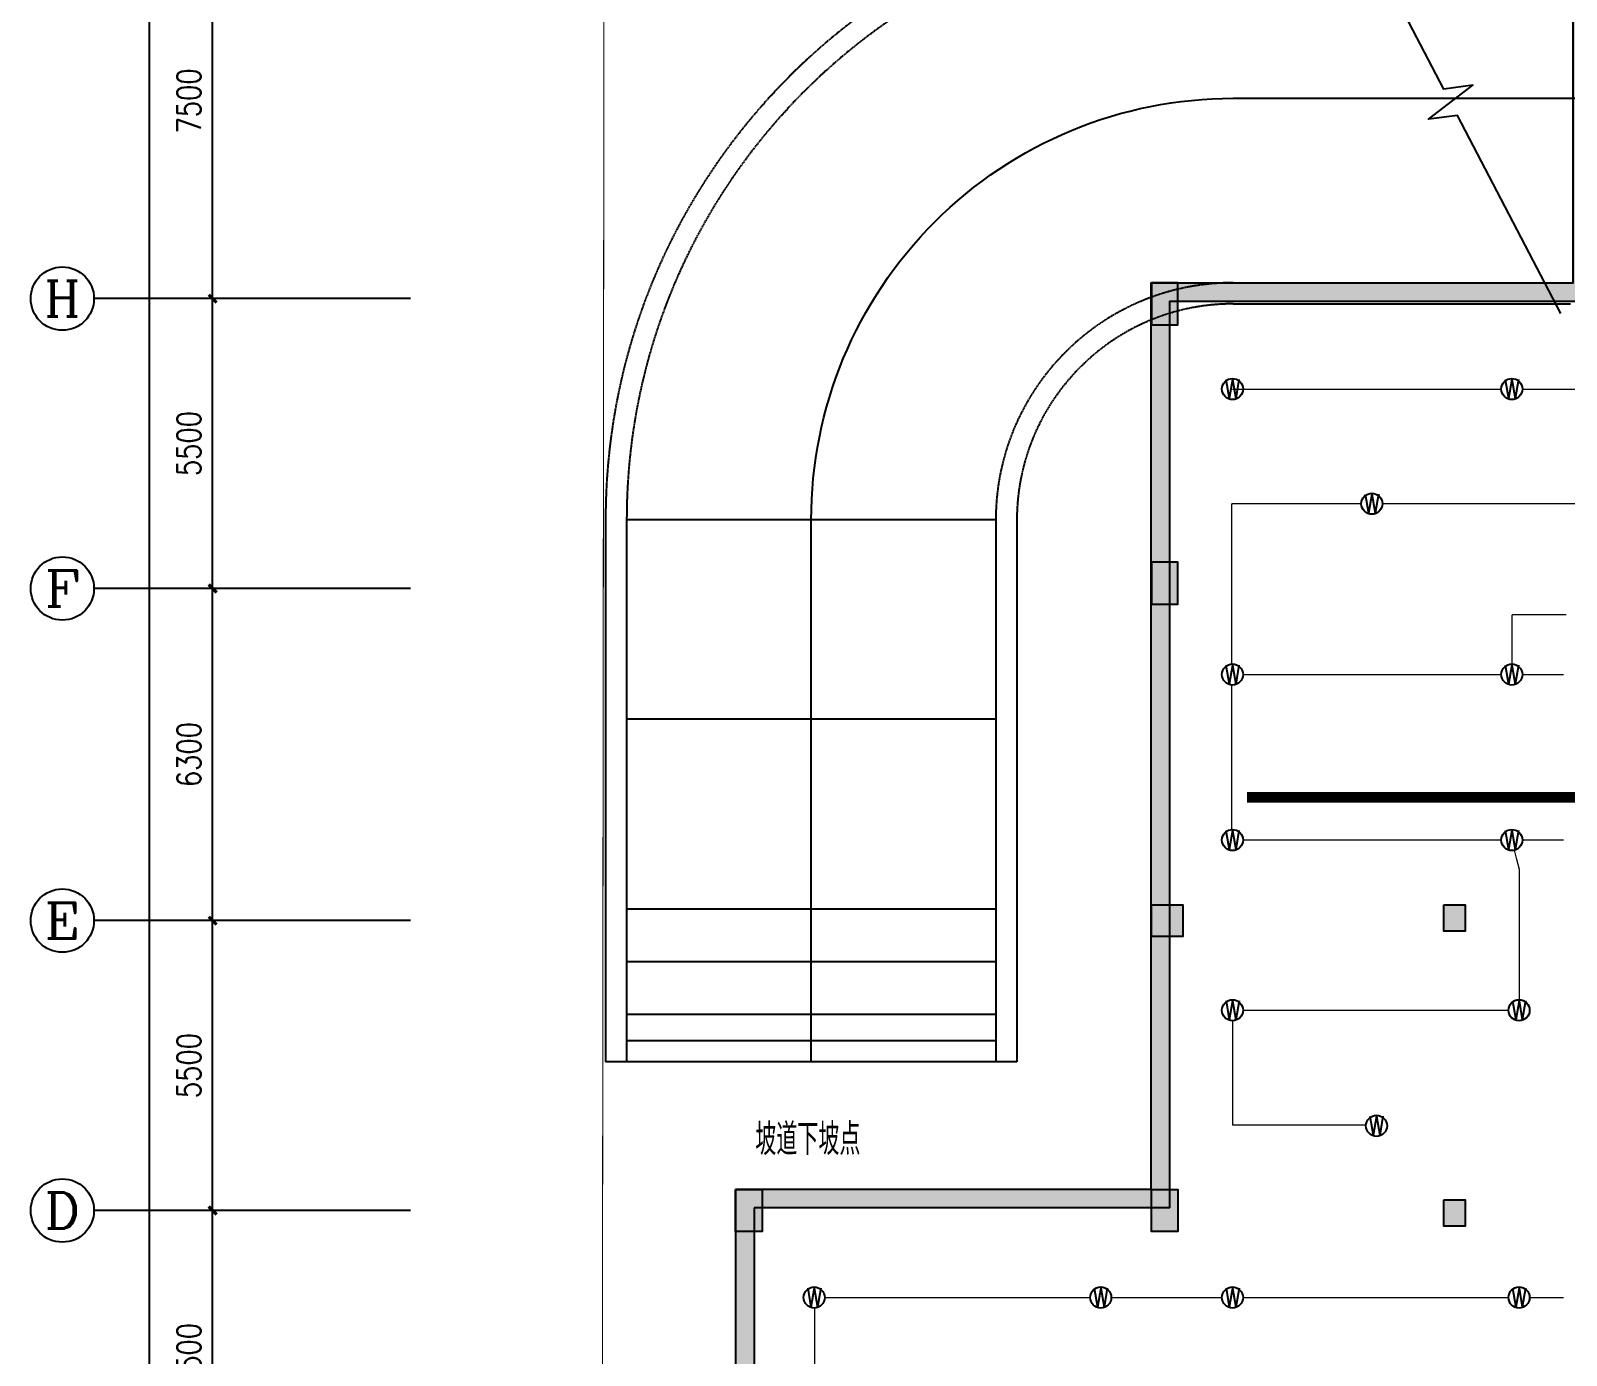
# Model space of a CAD drawing. Extents: x -1348811 to 123514, y -640545 to 749356.
# Drawn here: x -607569 to -578449, y -213039 to -187911 of the extents above; entities that cross this region are included whole.
import ezdxf
from ezdxf.enums import TextEntityAlignment as Align

# ---------------------------------------------------------------- set-up
doc = ezdxf.new("R2010")
doc.units = 0
doc.header["$LTSCALE"] = 10
doc.header["$MEASUREMENT"] = 0
for name, pattern in [('DASH', [0.35, 0.25, -0.1]), ('DASHDOT', [25.4, 12.7, -6.35, 0, -6.35]), ('DASHED', [0.75, 0.5, -0.25]), ('常规', [20, 10, 0, 10])]:
    doc.linetypes.add(name, pattern=pattern)
doc.layers.get('0').update_dxf_attribs({"linetype": 'CONTINUOUS'})
doc.layers.get('Defpoints').update_dxf_attribs({"linetype": 'CONTINUOUS'})
for name, color, linetype in [('A-STAIRS', 9, 'CONTINUOUS'), ('AXIS', 3, 'CONTINUOUS'), ('AXIS_TEXT', 7, 'CONTINUOUS'), ('COLU', 1, 'CONTINUOUS'), ('COLU_HATCH', 252, 'CONTINUOUS'), ('DIM_SYMB', 3, 'CONTINUOUS'), ('jlq', 1, 'CONTINUOUS'), ('PUB_HATCH', 9, 'CONTINUOUS'), ('RD-equip', 3, 'CONTINUOUS'), ('TEXT', 7, 'CONTINUOUS'), ('控制线', 5, 'CONTINUOUS')]:
    doc.layers.add(name, color=color, linetype=linetype)
doc.layers.add('RD-Line', color=2, linetype='常规', lineweight=0)
doc.styles.add('_TCH_AXIS', font='COMPLEX', dxfattribs={"bigfont": 'GBCBIG'})
doc.styles.add('COMPLEX', font='COMPLEX')
doc.styles.add('DIM_FONT', font='SIMPLEX', dxfattribs={"width": 0.8, "bigfont": 'HZTXT'})
doc.styles.add('FS1', font='txt4.shx', dxfattribs={"width": 0.8, "bigfont": 'fstxt.shx'})
doc.styles.add('FS2', font='tjromans.shx', dxfattribs={"width": 0.8, "bigfont": 'tjhztxt.shx'})
doc.dimstyles.new('DIMN150', dxfattribs={"dimscale": 1.5, "dimtxt": 300, "dimasz": 100, "dimexe": 250, "dimexo": 300, "dimgap": 150, "dimtad": 1, "dimdec": 0, "dimzin": 0, "dimdsep": 46, "dimtxsty": 'DIM_FONT', "dimblk": 'ARCHTICK', "dimcen": 0.09, "dimclrt": 7, "dimazin": 2, "dimtfac": 1, "dimtdec": 0, "dimtix": 1, "dimtmove": 2, "dimatfit": 3, "dimfxl": 0, "dimtolj": 1, "dimtzin": 0, "dimarcsym": 0})

# ---------------------------------------------------------------- blocks, each defined once
blk = doc.blocks.new('zw')
at = {"layer": 'COLU_HATCH'}
for points in [[(7950, -154933), (8450, -154933), (8450, -154133), (7950, -154133)], [(7950, -160233), (8450, -160233), (8450, -159433), (7950, -159433)], [(7950, -165933), (8550, -165933), (8550, -166533), (7950, -166533)], [(13500, -165933), (13900, -165933), (13900, -166433), (13500, -166433)], [(67, -171333), (567, -171333), (567, -172133), (67, -172133)], [(7950, -171333), (8450, -171333), (8450, -172133), (7950, -172133)], [(13500, -171533), (13900, -171533), (13900, -172033), (13500, -172033)]]:
    blk.add_hatch(color=256, dxfattribs=at).paths.add_polyline_path(points)
at = {"layer": 'COLU'}
for points in [[(7950, -154933), (8450, -154933), (8450, -154133), (7950, -154133)], [(7950, -160233), (8450, -160233), (8450, -159433), (7950, -159433)], [(7950, -165933), (8550, -165933), (8550, -166533), (7950, -166533)], [(13500, -165933), (13900, -165933), (13900, -166433), (13500, -166433)], [(67, -171333), (567, -171333), (567, -172133), (67, -172133)], [(7950, -171333), (8450, -171333), (8450, -172133), (7950, -172133)], [(13500, -171533), (13900, -171533), (13900, -172033), (13500, -172033)]]:
    blk.add_lwpolyline(points, close=True, dxfattribs=at)
blk = doc.blocks.new('jlqq')
at = {"layer": 'PUB_HATCH'}
blk.add_hatch(color=256, dxfattribs=at).paths.add_polyline_path([(9455, -161698), (17455, -161698), (17455, -154248), (17105, -154248), (17105, -161348), (9105, -161348), (9105, -178548), (1222, -178548), (1222, -202707), (1572, -202707), (1572, -178898), (9455, -178898)])
at = {"layer": 'jlq'}
for p, q in [((1222, -178548), (1222, -202707)), ((9105, -178548), (1222, -178548)), ((1572, -178898), (1572, -202707)), ((9455, -178898), (1572, -178898))]:
    blk.add_line(p, q, dxfattribs=at)
for points in [[(9105, -178548), (9105, -161348), (17105, -161348), (17105, -154248)], [(9455, -178898), (9455, -161698), (17455, -161698), (17455, -154248)]]:
    blk.add_lwpolyline(points, dxfattribs=at)
blk = doc.blocks.new('_ArchTick')
at = {"color": 0, "linetype": 'ByBlock', "const_width": 0.4}
blk.add_lwpolyline([(-0.5, -0.5), (0.5, 0.5)], dxfattribs=at)
blk = doc.blocks.new('*D1921')
at = {"layer": 'AXIS', "color": 0, "lineweight": -2}
for p, q in [((-600819, -16259), (-605694, -16259)), ((-605319, -227593), (-605319, -16259)), ((-600819, -227593), (-605694, -227593))]:
    blk.add_line(p, q, dxfattribs=at)
at = {"layer": 'Defpoints', "color": 0}
for p in [(-605319, -16259), (-600369, -16259), (-600369, -227593)]:
    blk.add_point(p, dxfattribs=at)
at = {"layer": 'AXIS', "color": 0, "lineweight": -2, "xscale": 150, "yscale": 150, "zscale": 150}
for p, rotation in [((-605319, -16259), 90), ((-605319, -227593), 270)]:
    blk.add_blockref('_ArchTick', p, dxfattribs=dict(at, rotation=rotation))
at = {"layer": 'AXIS', "color": 7, "insert": (-605769, -121926), "char_height": 450, "attachment_point": 5, "rotation": 90, "style": 'DIM_FONT'}
blk.add_mtext('\\A1;211333', dxfattribs=at)
blk = doc.blocks.new('*D1924')
at = {"layer": 'AXIS', "color": 0, "lineweight": -2}
for p, q in [((-600819, -210293), (-604494, -210293)), ((-604119, -215793), (-604119, -210293)), ((-600819, -215793), (-604494, -215793))]:
    blk.add_line(p, q, dxfattribs=at)
at = {"layer": 'Defpoints', "color": 0}
for p in [(-604119, -210293), (-600369, -210293), (-600369, -215793)]:
    blk.add_point(p, dxfattribs=at)
at = {"layer": 'AXIS', "color": 0, "lineweight": -2, "xscale": 150, "yscale": 150, "zscale": 150}
for p, rotation in [((-604119, -210293), 90), ((-604119, -215793), 270)]:
    blk.add_blockref('_ArchTick', p, dxfattribs=dict(at, rotation=rotation))
at = {"layer": 'AXIS', "color": 7, "insert": (-604569, -213043), "char_height": 450, "attachment_point": 5, "rotation": 90, "style": 'DIM_FONT'}
blk.add_mtext('\\A1;5500', dxfattribs=at)
blk = doc.blocks.new('*D1925')
at = {"layer": 'AXIS', "color": 0, "lineweight": -2}
for p, q in [((-600819, -204793), (-604494, -204793)), ((-604119, -210293), (-604119, -204793)), ((-600819, -210293), (-604494, -210293))]:
    blk.add_line(p, q, dxfattribs=at)
at = {"layer": 'Defpoints', "color": 0}
for p in [(-604119, -204793), (-600369, -204793), (-600369, -210293)]:
    blk.add_point(p, dxfattribs=at)
at = {"layer": 'AXIS', "color": 0, "lineweight": -2, "xscale": 150, "yscale": 150, "zscale": 150}
for p, rotation in [((-604119, -204793), 90), ((-604119, -210293), 270)]:
    blk.add_blockref('_ArchTick', p, dxfattribs=dict(at, rotation=rotation))
at = {"layer": 'AXIS', "color": 7, "insert": (-604569, -207543), "char_height": 450, "attachment_point": 5, "rotation": 90, "style": 'DIM_FONT'}
blk.add_mtext('\\A1;5500', dxfattribs=at)
blk = doc.blocks.new('*D1926')
at = {"layer": 'AXIS', "color": 0, "lineweight": -2}
for p, q in [((-600819, -198493), (-604494, -198493)), ((-604119, -204793), (-604119, -198493)), ((-600819, -204793), (-604494, -204793))]:
    blk.add_line(p, q, dxfattribs=at)
at = {"layer": 'Defpoints', "color": 0}
for p in [(-604119, -198493), (-600369, -198493), (-600369, -204793)]:
    blk.add_point(p, dxfattribs=at)
at = {"layer": 'AXIS', "color": 0, "lineweight": -2, "xscale": 150, "yscale": 150, "zscale": 150}
for p, rotation in [((-604119, -198493), 90), ((-604119, -204793), 270)]:
    blk.add_blockref('_ArchTick', p, dxfattribs=dict(at, rotation=rotation))
at = {"layer": 'AXIS', "color": 7, "insert": (-604569, -201643), "char_height": 450, "attachment_point": 5, "rotation": 90, "style": 'DIM_FONT'}
blk.add_mtext('\\A1;6300', dxfattribs=at)
blk = doc.blocks.new('*D1927')
at = {"layer": 'AXIS', "color": 0, "lineweight": -2}
for p, q in [((-600819, -192993), (-604494, -192993)), ((-604119, -198493), (-604119, -192993)), ((-600819, -198493), (-604494, -198493))]:
    blk.add_line(p, q, dxfattribs=at)
at = {"layer": 'Defpoints', "color": 0}
for p in [(-604119, -192993), (-600369, -192993), (-600369, -198493)]:
    blk.add_point(p, dxfattribs=at)
at = {"layer": 'AXIS', "color": 0, "lineweight": -2, "xscale": 150, "yscale": 150, "zscale": 150}
for p, rotation in [((-604119, -192993), 90), ((-604119, -198493), 270)]:
    blk.add_blockref('_ArchTick', p, dxfattribs=dict(at, rotation=rotation))
at = {"layer": 'AXIS', "color": 7, "insert": (-604569, -195743), "char_height": 450, "attachment_point": 5, "rotation": 90, "style": 'DIM_FONT'}
blk.add_mtext('\\A1;5500', dxfattribs=at)
blk = doc.blocks.new('*D1928')
at = {"layer": 'AXIS', "color": 0, "lineweight": -2}
for p, q in [((-600819, -185493), (-604494, -185493)), ((-604119, -192993), (-604119, -185493)), ((-600819, -192993), (-604494, -192993))]:
    blk.add_line(p, q, dxfattribs=at)
at = {"layer": 'Defpoints', "color": 0}
for p in [(-604119, -185493), (-600369, -185493), (-600369, -192993)]:
    blk.add_point(p, dxfattribs=at)
at = {"layer": 'AXIS', "color": 0, "lineweight": -2, "xscale": 150, "yscale": 150, "zscale": 150}
for p, rotation in [((-604119, -185493), 90), ((-604119, -192993), 270)]:
    blk.add_blockref('_ArchTick', p, dxfattribs=dict(at, rotation=rotation))
at = {"layer": 'AXIS', "color": 7, "insert": (-604569, -189243), "char_height": 450, "attachment_point": 5, "rotation": 90, "style": 'DIM_FONT'}
blk.add_mtext('\\A1;7500', dxfattribs=at)
blk = doc.blocks.new('_AXISO')
blk.add_circle((0, 0), 0.5)
at = {"layer": 'AXIS_TEXT', "style": 'COMPLEX', "width": 1.041667}
blk.add_attdef('A', text='', height=0.56, dxfattribs=at).set_placement((-0.25, -0.28), (0.25, -0.28), align=Align.FIT)
blk = doc.blocks.new('WG')
at = {"layer": 'RD-equip'}
blk.add_circle((0, 0), 200, dxfattribs=at)
at = {"layer": 'RD-equip', "color": 4, "style": 'FS1', "width": 0.8}
blk.add_attdef('消防', text='', height=360, dxfattribs=at).set_placement((0, 0), align=Align.MIDDLE)
blk = doc.blocks.new('WWWW')
at = {"layer": 'RD-equip'}
blk.add_blockref('WG', (0, 0), dxfattribs=at).add_auto_attribs({'消防': 'W'})

msp = doc.modelspace()

# ---------------------------------------------------------------- linework, layer by layer
at = {"layer": 'A-STAIRS', "linetype": 'DASH', "ltscale": 5}
for p, q in [((-584767.7, -193092.9), (-578367.7, -193092.9)), ((-596667.7, -197192.9), (-596667.7, -207473.9)), ((-596267.7, -197192.9), (-596267.7, -207473.9)), ((-589267.7, -197192.9), (-596267.7, -197192.9)), ((-589267.7, -197192.9), (-589267.7, -207473.9)), ((-588867.7, -197192.9), (-588867.7, -207473.9)), ((-589267.7, -200973.9), (-596267.7, -200973.9)), ((-589267.7, -204573.9), (-596267.7, -204573.9)), ((-589267.7, -205573.9), (-596267.7, -205573.9)), ((-589267.7, -206573.9), (-596267.7, -206573.9)), ((-589267.7, -207073.9), (-596267.7, -207073.9)), ((-588867.7, -207473.9), (-596667.7, -207473.9))]:
    msp.add_line(p, q, dxfattribs=at)
at = {"layer": 'A-STAIRS', "linetype": 'ByBlock'}
msp.add_lwpolyline([(-592767.7, -197192.9), (-592767.7, -197192.9, -0.4142136), (-584767.7, -189192.9)], format="xyb", dxfattribs=at)
for points in [[(-584767.7, -189192.9), (-553267.7, -189192.9)], [(-592767.7, -207473.9), (-592767.7, -197192.9)]]:
    msp.add_lwpolyline(points, dxfattribs=at)
at = {"layer": 'A-STAIRS', "linetype": 'DASH', "ltscale": 5}
for radius in [11900, 11500, 4500, 4100]:
    msp.add_arc((-584767.7, -197192.9), radius, 90, 180, dxfattribs=at)
at = {"layer": 'AXIS'}
for p, q in [((-600369.2, -192992.9), (-606369.2, -192992.9)), ((-600369.2, -198492.9), (-606369.2, -198492.9)), ((-600369.2, -204792.9), (-606369.2, -204792.9)), ((-600369.2, -210292.9), (-606369.2, -210292.9))]:
    msp.add_line(p, q, dxfattribs=at)
at = {"layer": 'DIM_SYMB', "linetype": 'ByBlock'}
msp.add_lwpolyline([(-578549, -193277.2), (-580509.5, -189517.8), (-581063.4, -189591.1), (-580218, -188941.4), (-580769.7, -189019), (-583044.7, -184656.6)], dxfattribs=at)
at = {"layer": 'RD-Line'}
for p, q in [((-584778.7, -194708.2), (-579681.2, -194708.2)), ((-579281.2, -194708.2), (-576878.7, -194708.2)), ((-582336.2, -196884.8), (-584789.9, -196884.8)), ((-584789.9, -199924.8), (-584789.9, -196884.8)), ((-574236.2, -196884.8), (-581936.2, -196884.8)), ((-578448.5, -198992.8), (-579476.9, -198992.8)), ((-579476.9, -199924.6), (-579476.9, -198992.8)), ((-584789.9, -203064.5), (-584789.9, -200324.2)), ((-584578.7, -200124.5), (-579681.2, -200124.5)), ((-579281.2, -200124.5), (-578499.4, -200124.5)), ((-579681.2, -203264.2), (-584578.7, -203264.2)), ((-579337.6, -203825.9), (-579431.6, -203458)), ((-578499.4, -203264.2), (-579281.2, -203264.2)), ((-579337.6, -206293.3), (-579337.6, -203825.9)), ((-584776.5, -206693.2), (-584776.5, -208670.9)), ((-584578.1, -206493.2), (-579543.9, -206493.2)), ((-582247.5, -208670.9), (-584776.5, -208670.9)), ((-592511.1, -211943.2), (-587477, -211943.2)), ((-587077, -211943.2), (-584978.1, -211943.2)), ((-584578.1, -211943.2), (-579543.9, -211943.2)), ((-579143.9, -211943.2), (-578499.4, -211943.2)), ((-592702.4, -212143), (-592702.4, -214135.4))]:
    msp.add_line(p, q, dxfattribs=at)
at = {"layer": 'RD-Line', "linetype": 'DASHED', "ltscale": 0.8, "const_width": 200}
msp.add_lwpolyline([(-532856, -202453.2), (-584505.2, -202453.2)], dxfattribs=at)
at = {"layer": '控制线', "color": 1, "linetype": 'DASHDOT', "ltscale": 0.1, "const_width": 20}
msp.add_lwpolyline([(-596505.6, -14825.6), (-490113.6, 21088.3), (-484038.8, 16611.3), (-484686, -239220.3), (-493861.2, -248362.2), (-596766.1, -248247.3)], close=True, dxfattribs=at)

# ---------------------------------------------------------------- block references
at = {"layer": 'AXIS'}
ref = msp.add_blockref('_AXISO', (-606969.2, -192992.9), dxfattribs=dict(at, xscale=1200, yscale=1200, zscale=1200))
ref.add_attrib('A', 'H', dxfattribs={"layer": 'AXIS_TEXT', "height": 678.8, "style": '_TCH_AXIS', "width": 1.05}).set_placement((-607308.6, -193332.3), (-606629.8, -193332.3), align=Align.FIT)
ref = msp.add_blockref('_AXISO', (-606969.2, -198492.9), dxfattribs=dict(at, xscale=1200, yscale=1200, zscale=1200))
ref.add_attrib('A', 'F', dxfattribs={"layer": 'AXIS_TEXT', "height": 678.8, "style": '_TCH_AXIS', "width": 1.3125}).set_placement((-607308.6, -198832.3), (-606629.8, -198832.3), align=Align.FIT)
ref = msp.add_blockref('_AXISO', (-606969.2, -204792.9), dxfattribs=dict(at, xscale=1200, yscale=1200, zscale=1200))
ref.add_attrib('A', 'E', dxfattribs={"layer": 'AXIS_TEXT', "height": 678.8, "style": '_TCH_AXIS', "width": 1.3125}).set_placement((-607308.6, -205132.3), (-606629.8, -205132.3), align=Align.FIT)
ref = msp.add_blockref('_AXISO', (-606969.2, -210292.9), dxfattribs=dict(at, xscale=1200, yscale=1200, zscale=1200))
ref.add_attrib('A', 'D', dxfattribs={"layer": 'AXIS_TEXT', "height": 678.8, "style": '_TCH_AXIS', "width": 1.235294}).set_placement((-607308.6, -210632.3), (-606629.8, -210632.3), align=Align.FIT)
at = {"layer": 'COLU'}
msp.add_blockref('zw', (-594267.7, -38559.4), dxfattribs=at)
at = {"layer": 'jlq'}
msp.add_blockref('jlqq', (-595422.9, -31344.6), dxfattribs=at)
at = {"layer": 'RD-equip'}
for p in [(-584778.7, -194708.2), (-579481.2, -194708.2), (-582136.2, -196884.8), (-584778.7, -200124.5), (-579481.2, -200124.5), (-584778.7, -203264.2), (-579481.2, -203264.2), (-584778.1, -206493.2), (-579343.9, -206493.2), (-582048, -208685.4), (-592711.1, -211943.2), (-587277, -211943.2), (-584778.1, -211943.2), (-579343.9, -211943.2)]:
    msp.add_blockref('WWWW', p, dxfattribs=at)

# ---------------------------------------------------------------- texts
at = {"layer": 'TEXT', "style": 'FS2', "width": 0.7}
msp.add_text('坡道下坡点', height=600, rotation=0.16112, dxfattribs=at).set_placement((-593828.2, -209244.8))

# ---------------------------------------------------------------- dimensions: what is measured, and where the dimension line sits
at = {"layer": 'AXIS'}
for p1, p2, distance, picture, middle in [((-600369.2384, -227592.8565), (-600369.2384, -16259.4328), 4950, '*D1921', (-605769.2384, -121926.1446)), ((-600369.2, -192992.9), (-600369.2, -185492.9), 3750, '*D1928', (-604569.2, -189242.9)), ((-600369.2, -198492.9), (-600369.2, -192992.9), 3750, '*D1927', (-604569.2, -195742.9)), ((-600369.2, -204792.9), (-600369.2, -198492.9), 3750, '*D1926', (-604569.2, -201642.9)), ((-600369.2, -210292.9), (-600369.2, -204792.9), 3750, '*D1925', (-604569.2, -207542.9)), ((-600369.2, -215792.9), (-600369.2, -210292.9), 3750, '*D1924', (-604569.2, -213042.9))]:
    dim = msp.add_aligned_dim(p1=p1, p2=p2, distance=distance, dimstyle='DIMN150', dxfattribs=at)
    dim.commit()
    dim.dimension.update_dxf_attribs({"geometry": picture, "text_midpoint": middle})

doc.saveas('drawing.dxf')
